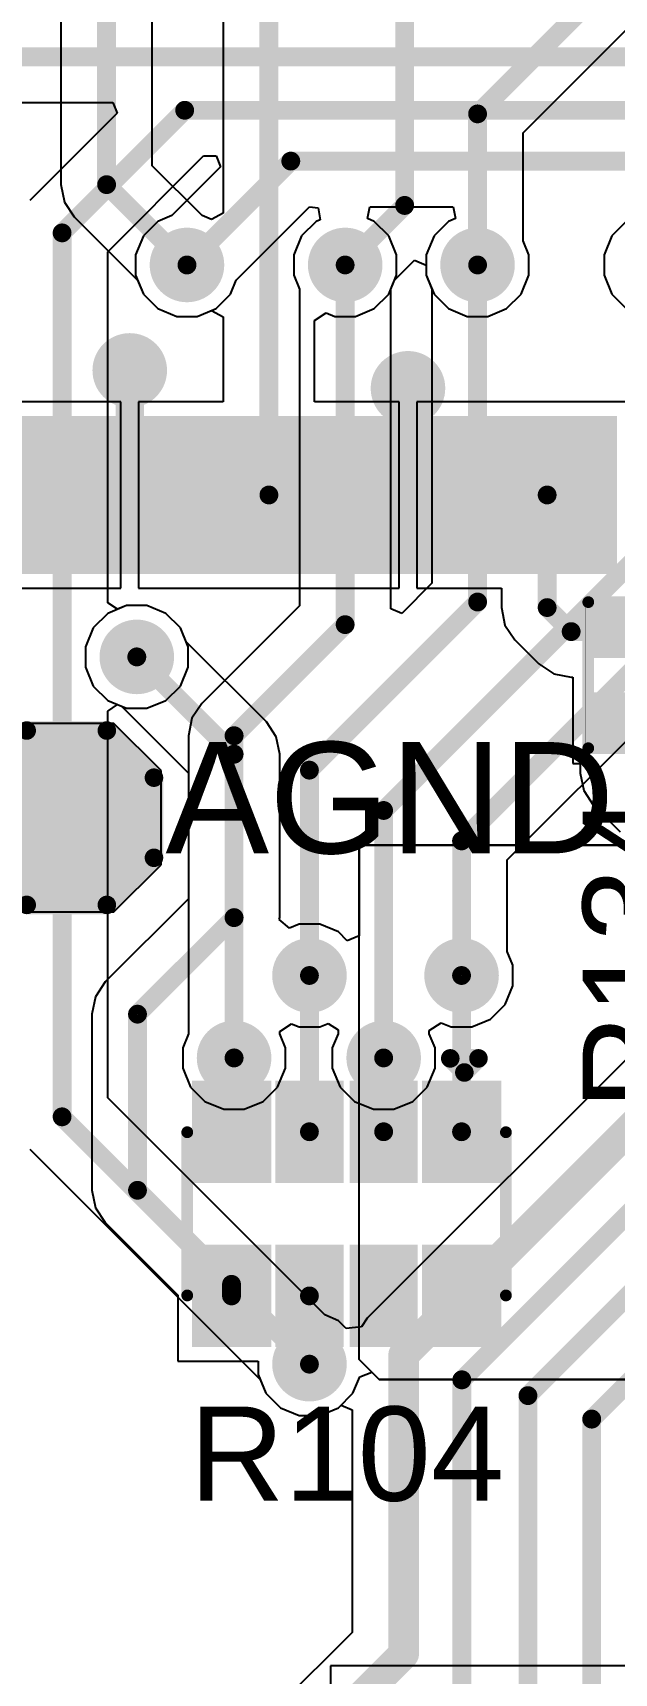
# Model space of a CAD drawing. Header units: millimetres. Extents: x 0 to 172, y 0 to 138.
# Drawn here: x 27.85 to 34.12, y 33.22 to 50.91 of the extents above; entities that cross this region are included whole.
import ezdxf

# ---------------------------------------------------------------- set-up
doc = ezdxf.new("R2010")
doc.units = ezdxf.units.MM
for name, color, linetype in [('BottomLayer', 5, 'Continuous'), ('BottomSolder', 6, 'Continuous'), ('TopLayer', 1, 'Continuous'), ('TopOverlay', 2, 'Continuous'), ('TopPaste', 8, 'Continuous'), ('TopSolder', 216, 'Continuous'), ('ViaHoleLayer', 16, 'Continuous')]:
    doc.layers.add(name, color=color, linetype=linetype)
doc.styles.add('Arial', font='', dxfattribs={"height": 0.2})
doc.styles.get('Arial').set_extended_font_data('Arial')

# ---------------------------------------------------------------- blocks, each defined once
blk = doc.blocks.new('MM70_314B1_2_R300_33')
at = {"layer": 'TopLayer'}
for points in [[(71.55, 4.85), (71.85, 4.85), (71.85, 3.35), (71.55, 3.35)], [(72.05, 4.85), (72.35, 4.85), (72.35, 3.35), (72.05, 3.35)], [(72.55, 4.85), (72.85, 4.85), (72.85, 3.35), (72.55, 3.35)], [(73.05, 4.85), (73.35, 4.85), (73.35, 3.35), (73.05, 3.35)], [(73.55, 4.85), (73.85, 4.85), (73.85, 3.35), (73.55, 3.35)], [(74.05, 4.85), (74.35, 4.85), (74.35, 3.35), (74.05, 3.35)], [(74.55, 4.85), (74.85, 4.85), (74.85, 3.35), (74.55, 3.35)], [(75.05, 4.85), (75.35, 4.85), (75.35, 3.35), (75.05, 3.35)], [(75.55, 4.85), (75.85, 4.85), (75.85, 3.35), (75.55, 3.35)], [(76.05, 4.85), (76.35, 4.85), (76.35, 3.35), (76.05, 3.35)], [(76.55, 4.85), (76.85, 4.85), (76.85, 3.35), (76.55, 3.35)], [(77.05, 4.85), (77.35, 4.85), (77.35, 3.35), (77.05, 3.35)], [(77.55, 4.85), (77.85, 4.85), (77.85, 3.35), (77.55, 3.35)]]:
    blk.add_hatch(color=1, dxfattribs=at).paths.add_polyline_path(points)
at = {"layer": 'TopPaste'}
for points in [[(71.55, 4.85), (71.85, 4.85), (71.85, 3.35), (71.55, 3.35)], [(72.05, 4.85), (72.35, 4.85), (72.35, 3.35), (72.05, 3.35)], [(72.55, 4.85), (72.85, 4.85), (72.85, 3.35), (72.55, 3.35)], [(73.05, 4.85), (73.35, 4.85), (73.35, 3.35), (73.05, 3.35)], [(73.55, 4.85), (73.85, 4.85), (73.85, 3.35), (73.55, 3.35)], [(74.05, 4.85), (74.35, 4.85), (74.35, 3.35), (74.05, 3.35)], [(74.55, 4.85), (74.85, 4.85), (74.85, 3.35), (74.55, 3.35)], [(75.05, 4.85), (75.35, 4.85), (75.35, 3.35), (75.05, 3.35)], [(75.55, 4.85), (75.85, 4.85), (75.85, 3.35), (75.55, 3.35)], [(76.05, 4.85), (76.35, 4.85), (76.35, 3.35), (76.05, 3.35)], [(76.55, 4.85), (76.85, 4.85), (76.85, 3.35), (76.55, 3.35)], [(77.05, 4.85), (77.35, 4.85), (77.35, 3.35), (77.05, 3.35)], [(77.55, 4.85), (77.85, 4.85), (77.85, 3.35), (77.55, 3.35)]]:
    blk.add_hatch(color=8, dxfattribs=at).paths.add_polyline_path(points)
at = {"layer": 'TopSolder'}
for points in [[(71.448, 4.952), (71.952, 4.952), (71.952, 3.248), (71.448, 3.248)], [(71.948, 4.952), (72.452, 4.952), (72.452, 3.248), (71.948, 3.248)], [(72.448, 4.952), (72.952, 4.952), (72.952, 3.248), (72.448, 3.248)], [(72.948, 4.952), (73.452, 4.952), (73.452, 3.248), (72.948, 3.248)], [(73.448, 4.952), (73.952, 4.952), (73.952, 3.248), (73.448, 3.248)], [(73.948, 4.952), (74.452, 4.952), (74.452, 3.248), (73.948, 3.248)], [(74.448, 4.952), (74.952, 4.952), (74.952, 3.248), (74.448, 3.248)], [(74.948, 4.952), (75.452, 4.952), (75.452, 3.248), (74.948, 3.248)], [(75.448, 4.952), (75.952, 4.952), (75.952, 3.248), (75.448, 3.248)], [(75.948, 4.952), (76.452, 4.952), (76.452, 3.248), (75.948, 3.248)], [(76.448, 4.952), (76.952, 4.952), (76.952, 3.248), (76.448, 3.248)], [(76.948, 4.952), (77.452, 4.952), (77.452, 3.248), (76.948, 3.248)], [(77.448, 4.952), (77.952, 4.952), (77.952, 3.248), (77.448, 3.248)]]:
    blk.add_hatch(color=216, dxfattribs=at).paths.add_polyline_path(points)
blk = doc.blocks.new('T__________53')
at = {"layer": 'TopLayer'}
blk.add_hatch(color=1, dxfattribs=at).paths.add_polyline_path([(0.381, 0.762), (-0.381, 0.762), (-0.762, 0.381), (-0.762, -0.381), (-0.381, -0.762), (0.381, -0.762), (0.762, -0.381), (0.762, 0.381)])
at = {"layer": 'TopPaste'}
blk.add_hatch(color=8, dxfattribs=at).paths.add_polyline_path([(0.381, 0.762), (-0.381, 0.762), (-0.762, 0.381), (-0.762, -0.381), (-0.381, -0.762), (0.381, -0.762), (0.762, -0.381), (0.762, 0.381)])
at = {"layer": 'TopSolder'}
blk.add_hatch(color=216, dxfattribs=at).paths.add_polyline_path([(0.432, 0.864), (-0.432, 0.864), (-0.864, 0.432), (-0.864, -0.432), (-0.432, -0.864), (0.432, -0.864), (0.864, -0.432), (0.864, 0.432)])
at = {"layer": 'TopOverlay', "const_width": 0.2}
for points in [[(-0.432, 0.94), (-0.94, 0.432)], [(-0.432, 0.94), (0.432, 0.94)], [(0.432, 0.94), (0.94, 0.432)], [(-0.94, 0.432), (-0.94, -0.432)], [(0.94, 0.432), (0.94, -0.432)], [(-0.94, -0.432), (-0.432, -0.94)], [(0.94, -0.432), (0.432, -0.94)], [(-0.432, -0.94), (0.432, -0.94)]]:
    blk.add_lwpolyline(points, dxfattribs=at)
at = {"layer": 'TopOverlay', "const_width": 0.1}
for points in [[(-0.482, 0.94, 1), (-0.382, 0.94, 1)], [(-0.482, 0.94, 1), (-0.382, 0.94, 1)], [(0.382, 0.94, 1), (0.482, 0.94, 1)], [(0.382, 0.94, 1), (0.482, 0.94, 1)], [(-0.99, 0.432, 1), (-0.89, 0.432, 1)], [(-0.99, 0.432, 1), (-0.89, 0.432, 1)], [(0.89, 0.432, 1), (0.99, 0.432, 1)], [(0.89, 0.432, 1), (0.99, 0.432, 1)], [(-0.99, -0.432, 1), (-0.89, -0.432, 1)], [(-0.99, -0.432, 1), (-0.89, -0.432, 1)], [(0.89, -0.432, 1), (0.99, -0.432, 1)], [(0.89, -0.432, 1), (0.99, -0.432, 1)], [(-0.482, -0.94, 1), (-0.382, -0.94, 1)], [(-0.482, -0.94, 1), (-0.382, -0.94, 1)], [(0.382, -0.94, 1), (0.482, -0.94, 1)], [(0.382, -0.94, 1), (0.482, -0.94, 1)]]:
    blk.add_lwpolyline(points, format="xyb", close=True, dxfattribs=at)
blk = doc.blocks.new('R___0402_99')
at = {"layer": 'TopLayer'}
for points in [[(-0.699, -0.318), (-0.699, 0.317), (-0.241, 0.317), (-0.241, -0.318)], [(0.241, -0.318), (0.241, 0.317), (0.699, 0.317), (0.699, -0.318)]]:
    blk.add_hatch(color=1, dxfattribs=at).paths.add_polyline_path(points)
at = {"layer": 'TopPaste'}
for points in [[(-0.699, -0.318), (-0.699, 0.317), (-0.241, 0.317), (-0.241, -0.318)], [(0.241, -0.318), (0.241, 0.317), (0.699, 0.317), (0.699, -0.318)]]:
    blk.add_hatch(color=8, dxfattribs=at).paths.add_polyline_path(points)
at = {"layer": 'TopSolder'}
for points in [[(-0.754, -0.373), (-0.754, 0.373), (-0.186, 0.373), (-0.186, -0.373)], [(0.186, -0.373), (0.186, 0.373), (0.754, 0.373), (0.754, -0.373)]]:
    blk.add_hatch(color=216, dxfattribs=at).paths.add_polyline_path(points)
at = {"layer": 'TopOverlay'}
for points, const_width in [([(-0.787, -0.406), (-0.787, 0.406)], 0.127), ([(0.787, 0.406), (-0.787, 0.406)], 0.127), ([(0.787, -0.406), (0.787, 0.406)], 0.127), ([(0.787, -0.406), (-0.787, -0.406)], 0.127), ([(0.813, -0.432), (-0.813, -0.432)], 0.00323)]:
    blk.add_lwpolyline(points, dxfattribs=dict(at, const_width=const_width))
for points, const_width in [([(-0.819, 0.406, 1), (-0.756, 0.406, 1)], 0.0635), ([(-0.819, 0.406, 1), (-0.756, 0.406, 1)], 0.0635), ([(0.756, 0.406, 1), (0.819, 0.406, 1)], 0.0635), ([(0.756, 0.406, 1), (0.819, 0.406, 1)], 0.0635), ([(-0.819, -0.406, 1), (-0.756, -0.406, 1)], 0.0635), ([(-0.819, -0.406, 1), (-0.756, -0.406, 1)], 0.0635), ([(0.756, -0.406, 1), (0.819, -0.406, 1)], 0.0635), ([(0.756, -0.406, 1), (0.819, -0.406, 1)], 0.0635), ([(-0.814, -0.432, 1), (-0.812, -0.432, 1)], 0.00161), ([(0.812, -0.432, 1), (0.814, -0.432, 1)], 0.00161)]:
    blk.add_lwpolyline(points, format="xyb", close=True, dxfattribs=dict(at, const_width=const_width))
blk = doc.blocks.new('YC164_JR_0722RL_125')
at = {"layer": 'TopLayer'}
for points in [[(-0.45, 0.325), (0.45, 0.325), (0.45, -0.325), (-0.45, -0.325)], [(2.22, -0.325), (1.32, -0.325), (1.32, 0.325), (2.22, 0.325)], [(-0.45, -0.575), (0.45, -0.575), (0.45, -1.105), (-0.45, -1.105)], [(2.22, -1.105), (1.32, -1.105), (1.32, -0.575), (2.22, -0.575)], [(-0.45, -1.375), (0.45, -1.375), (0.45, -1.905), (-0.45, -1.905)], [(2.22, -1.905), (1.32, -1.905), (1.32, -1.375), (2.22, -1.375)], [(-0.45, -2.155), (0.45, -2.155), (0.45, -2.805), (-0.45, -2.805)], [(2.22, -2.805), (1.32, -2.805), (1.32, -2.155), (2.22, -2.155)]]:
    blk.add_hatch(color=1, dxfattribs=at).paths.add_polyline_path(points)
at = {"layer": 'TopPaste'}
for points in [[(-0.45, 0.325), (0.45, 0.325), (0.45, -0.325), (-0.45, -0.325)], [(2.22, -0.325), (1.32, -0.325), (1.32, 0.325), (2.22, 0.325)], [(-0.45, -0.575), (0.45, -0.575), (0.45, -1.105), (-0.45, -1.105)], [(2.22, -1.105), (1.32, -1.105), (1.32, -0.575), (2.22, -0.575)], [(-0.45, -1.375), (0.45, -1.375), (0.45, -1.905), (-0.45, -1.905)], [(2.22, -1.905), (1.32, -1.905), (1.32, -1.375), (2.22, -1.375)], [(-0.45, -2.155), (0.45, -2.155), (0.45, -2.805), (-0.45, -2.805)], [(2.22, -2.805), (1.32, -2.805), (1.32, -2.155), (2.22, -2.155)]]:
    blk.add_hatch(color=8, dxfattribs=at).paths.add_polyline_path(points)
at = {"layer": 'TopSolder'}
for points in [[(-0.552, 0.427), (0.552, 0.427), (0.552, -0.427), (-0.552, -0.427)], [(2.322, -0.427), (1.218, -0.427), (1.218, 0.427), (2.322, 0.427)], [(-0.552, -0.473), (0.552, -0.473), (0.552, -1.207), (-0.552, -1.207)], [(2.322, -1.207), (1.218, -1.207), (1.218, -0.473), (2.322, -0.473)], [(-0.552, -1.273), (0.552, -1.273), (0.552, -2.007), (-0.552, -2.007)], [(2.322, -2.007), (1.218, -2.007), (1.218, -1.273), (2.322, -1.273)], [(-0.552, -2.053), (0.552, -2.053), (0.552, -2.907), (-0.552, -2.907)], [(2.322, -2.907), (1.218, -2.907), (1.218, -2.053), (2.322, -2.053)]]:
    blk.add_hatch(color=216, dxfattribs=at).paths.add_polyline_path(points)
at = {"layer": 'TopOverlay'}
for points, const_width in [([(1.765, 0.478), (0.005, 0.478)], 0.127), ([(-0.639, 0.03), (-0.791, 0.182)], 0.2), ([(-0.791, -0.122), (-0.791, 0.182)], 0.2), ([(-0.791, -0.122), (-0.639, 0.03)], 0.2), ([(1.765, -2.958), (0.005, -2.958)], 0.127)]:
    blk.add_lwpolyline(points, dxfattribs=dict(at, const_width=const_width))
for points, const_width in [([(-0.027, 0.478, 1), (0.037, 0.478, 1)], 0.0635), ([(1.733, 0.478, 1), (1.797, 0.478, 1)], 0.0635), ([(-0.841, 0.182, 1), (-0.741, 0.182, 1)], 0.1), ([(-0.841, 0.182, 1), (-0.741, 0.182, 1)], 0.1), ([(-0.689, 0.03, 1), (-0.589, 0.03, 1)], 0.1), ([(-0.689, 0.03, 1), (-0.589, 0.03, 1)], 0.1), ([(-0.841, -0.122, 1), (-0.741, -0.122, 1)], 0.1), ([(-0.841, -0.122, 1), (-0.741, -0.122, 1)], 0.1), ([(-0.027, -2.958, 1), (0.037, -2.958, 1)], 0.0635), ([(1.733, -2.958, 1), (1.797, -2.958, 1)], 0.0635)]:
    blk.add_lwpolyline(points, format="xyb", close=True, dxfattribs=dict(at, const_width=const_width))

msp = doc.modelspace()

# ---------------------------------------------------------------- hatches: boundary and pattern name
at = {"layer": 'BottomLayer'}
h = msp.add_hatch(color=5, dxfattribs=at)
edge = h.paths.add_edge_path()
edge.add_arc((29.515, 48.403), 0.3, 0, 360)
h = msp.add_hatch(color=5, dxfattribs=at)
edge = h.paths.add_edge_path()
edge.add_arc((31.221, 48.403), 0.3, 0, 360)
h = msp.add_hatch(color=5, dxfattribs=at)
edge = h.paths.add_edge_path()
edge.add_arc((32.648, 48.403), 0.3, 0, 360)
h = msp.add_hatch(color=5, dxfattribs=at)
edge = h.paths.add_edge_path()
edge.add_arc((28.898, 47.266), 0.3, 0, 360)
h = msp.add_hatch(color=5, dxfattribs=at)
edge = h.paths.add_edge_path()
edge.add_arc((31.898, 47.073), 0.3, 0, 360)
h = msp.add_hatch(color=5, dxfattribs=at)
edge = h.paths.add_edge_path()
edge.add_arc((28.974, 44.177), 0.3, 0, 360)
h = msp.add_hatch(color=5, dxfattribs=at)
edge = h.paths.add_edge_path()
edge.add_arc((30.836, 40.742), 0.3, 0, 360)
h = msp.add_hatch(color=5, dxfattribs=at)
edge = h.paths.add_edge_path()
edge.add_arc((32.476, 40.742), 0.3, 0, 360)
h = msp.add_hatch(color=5, dxfattribs=at)
edge = h.paths.add_edge_path()
edge.add_arc((30.023, 39.853), 0.3, 0, 360)
h = msp.add_hatch(color=5, dxfattribs=at)
edge = h.paths.add_edge_path()
edge.add_arc((31.636, 39.853), 0.3, 0, 360)
h = msp.add_hatch(color=5, dxfattribs=at)
edge = h.paths.add_edge_path()
edge.add_arc((30.836, 36.551), 0.3, 0, 360)
at = {"layer": 'BottomSolder'}
h = msp.add_hatch(color=6, dxfattribs=at)
edge = h.paths.add_edge_path()
edge.add_arc((29.515, 48.403), 0.402, 0, 360)
h = msp.add_hatch(color=6, dxfattribs=at)
edge = h.paths.add_edge_path()
edge.add_arc((31.221, 48.403), 0.402, 0, 360)
h = msp.add_hatch(color=6, dxfattribs=at)
edge = h.paths.add_edge_path()
edge.add_arc((32.648, 48.403), 0.402, 0, 360)
h = msp.add_hatch(color=6, dxfattribs=at)
edge = h.paths.add_edge_path()
edge.add_arc((28.898, 47.266), 0.402, 0, 360)
h = msp.add_hatch(color=6, dxfattribs=at)
edge = h.paths.add_edge_path()
edge.add_arc((31.898, 47.073), 0.402, 0, 360)
h = msp.add_hatch(color=6, dxfattribs=at)
edge = h.paths.add_edge_path()
edge.add_arc((28.974, 44.177), 0.402, 0, 360)
h = msp.add_hatch(color=6, dxfattribs=at)
edge = h.paths.add_edge_path()
edge.add_arc((30.836, 40.742), 0.402, 0, 360)
h = msp.add_hatch(color=6, dxfattribs=at)
edge = h.paths.add_edge_path()
edge.add_arc((32.476, 40.742), 0.402, 0, 360)
h = msp.add_hatch(color=6, dxfattribs=at)
edge = h.paths.add_edge_path()
edge.add_arc((30.023, 39.853), 0.402, 0, 360)
h = msp.add_hatch(color=6, dxfattribs=at)
edge = h.paths.add_edge_path()
edge.add_arc((31.636, 39.853), 0.402, 0, 360)
h = msp.add_hatch(color=6, dxfattribs=at)
edge = h.paths.add_edge_path()
edge.add_arc((30.836, 36.551), 0.402, 0, 360)
at = {"layer": 'TopLayer'}
h = msp.add_hatch(color=1, dxfattribs=at)
edge = h.paths.add_edge_path()
edge.add_arc((29.515, 48.403), 0.3, 0, 360)
h = msp.add_hatch(color=1, dxfattribs=at)
edge = h.paths.add_edge_path()
edge.add_arc((31.221, 48.403), 0.3, 0, 360)
h = msp.add_hatch(color=1, dxfattribs=at)
edge = h.paths.add_edge_path()
edge.add_arc((32.648, 48.403), 0.3, 0, 360)
h = msp.add_hatch(color=1, dxfattribs=at)
edge = h.paths.add_edge_path()
edge.add_arc((28.898, 47.266), 0.3, 0, 360)
h = msp.add_hatch(color=1, dxfattribs=at)
edge = h.paths.add_edge_path()
edge.add_arc((31.898, 47.073), 0.3, 0, 360)
h = msp.add_hatch(color=1, dxfattribs=at)
edge = h.paths.add_edge_path()
edge.add_arc((28.974, 44.177), 0.3, 0, 360)
h = msp.add_hatch(color=1, dxfattribs=at)
edge = h.paths.add_edge_path()
edge.add_arc((30.836, 40.742), 0.3, 0, 360)
h = msp.add_hatch(color=1, dxfattribs=at)
edge = h.paths.add_edge_path()
edge.add_arc((32.476, 40.742), 0.3, 0, 360)
h = msp.add_hatch(color=1, dxfattribs=at)
edge = h.paths.add_edge_path()
edge.add_arc((30.023, 39.853), 0.3, 0, 360)
h = msp.add_hatch(color=1, dxfattribs=at)
edge = h.paths.add_edge_path()
edge.add_arc((31.636, 39.853), 0.3, 0, 360)
h = msp.add_hatch(color=1, dxfattribs=at)
edge = h.paths.add_edge_path()
edge.add_arc((30.836, 36.551), 0.3, 0, 360)
at = {"layer": 'TopSolder'}
h = msp.add_hatch(color=216, dxfattribs=at)
edge = h.paths.add_edge_path()
edge.add_arc((29.515, 48.403), 0.402, 0, 360)
h = msp.add_hatch(color=216, dxfattribs=at)
edge = h.paths.add_edge_path()
edge.add_arc((31.221, 48.403), 0.402, 0, 360)
h = msp.add_hatch(color=216, dxfattribs=at)
edge = h.paths.add_edge_path()
edge.add_arc((32.648, 48.403), 0.402, 0, 360)
h = msp.add_hatch(color=216, dxfattribs=at)
edge = h.paths.add_edge_path()
edge.add_arc((28.898, 47.266), 0.402, 0, 360)
h = msp.add_hatch(color=216, dxfattribs=at)
edge = h.paths.add_edge_path()
edge.add_arc((31.898, 47.073), 0.402, 0, 360)
h = msp.add_hatch(color=216, dxfattribs=at)
edge = h.paths.add_edge_path()
edge.add_arc((28.974, 44.177), 0.402, 0, 360)
h = msp.add_hatch(color=216, dxfattribs=at)
edge = h.paths.add_edge_path()
edge.add_arc((30.836, 40.742), 0.402, 0, 360)
h = msp.add_hatch(color=216, dxfattribs=at)
edge = h.paths.add_edge_path()
edge.add_arc((32.476, 40.742), 0.402, 0, 360)
h = msp.add_hatch(color=216, dxfattribs=at)
edge = h.paths.add_edge_path()
edge.add_arc((30.023, 39.853), 0.402, 0, 360)
h = msp.add_hatch(color=216, dxfattribs=at)
edge = h.paths.add_edge_path()
edge.add_arc((31.636, 39.853), 0.402, 0, 360)
h = msp.add_hatch(color=216, dxfattribs=at)
edge = h.paths.add_edge_path()
edge.add_arc((30.836, 36.551), 0.402, 0, 360)
at = {"layer": 'ViaHoleLayer'}
h = msp.add_hatch(color=16, dxfattribs=at)
edge = h.paths.add_edge_path()
edge.add_arc((29.515, 48.403), 0.15, 0, 360)
h = msp.add_hatch(color=16, dxfattribs=at)
edge = h.paths.add_edge_path()
edge.add_arc((31.221, 48.403), 0.15, 0, 360)
h = msp.add_hatch(color=16, dxfattribs=at)
edge = h.paths.add_edge_path()
edge.add_arc((32.648, 48.403), 0.15, 0, 360)
h = msp.add_hatch(color=16, dxfattribs=at)
edge = h.paths.add_edge_path()
edge.add_arc((28.898, 47.266), 0.15, 0, 360)
h = msp.add_hatch(color=16, dxfattribs=at)
edge = h.paths.add_edge_path()
edge.add_arc((31.898, 47.073), 0.15, 0, 360)
h = msp.add_hatch(color=16, dxfattribs=at)
edge = h.paths.add_edge_path()
edge.add_arc((28.974, 44.177), 0.15, 0, 360)
h = msp.add_hatch(color=16, dxfattribs=at)
edge = h.paths.add_edge_path()
edge.add_arc((30.836, 40.742), 0.15, 0, 360)
h = msp.add_hatch(color=16, dxfattribs=at)
edge = h.paths.add_edge_path()
edge.add_arc((32.476, 40.742), 0.15, 0, 360)
h = msp.add_hatch(color=16, dxfattribs=at)
edge = h.paths.add_edge_path()
edge.add_arc((30.023, 39.853), 0.15, 0, 360)
h = msp.add_hatch(color=16, dxfattribs=at)
edge = h.paths.add_edge_path()
edge.add_arc((31.636, 39.853), 0.15, 0, 360)
h = msp.add_hatch(color=16, dxfattribs=at)
edge = h.paths.add_edge_path()
edge.add_arc((30.836, 36.551), 0.15, 0, 360)

# ---------------------------------------------------------------- linework, layer by layer
at = {"layer": 'BottomLayer'}
for p, q in [((21.103, 50.155), (28.714, 50.155)), ((28.714, 50.155), (28.762, 50.038)), ((28.762, 50.038), (27.821, 49.097)), ((28.661, 48.545), (29.695, 49.579)), ((29.695, 49.579), (29.829, 49.579)), ((29.829, 49.579), (29.877, 49.461)), ((29.877, 49.461), (29.351, 48.935)), ((30.046, 48.239), (30.836, 49.029)), ((30.836, 49.029), (30.928, 49.019)), ((30.928, 49.019), (30.95, 48.891)), ((31.46, 48.904), (31.485, 49.031)), ((31.485, 49.031), (32.384, 49.031)), ((32.384, 49.031), (32.409, 48.904)), ((29.201, 48.873), (29.045, 48.717)), ((29.351, 48.935), (29.201, 48.873)), ((30.907, 48.873), (30.751, 48.717)), ((30.95, 48.891), (30.907, 48.873)), ((31.534, 48.873), (31.46, 48.904)), ((31.69, 48.717), (31.534, 48.873)), ((32.335, 48.873), (32.179, 48.717)), ((32.409, 48.904), (32.335, 48.873)), ((29.045, 48.717), (28.961, 48.513)), ((30.751, 48.717), (30.667, 48.513)), ((31.775, 48.513), (31.69, 48.717)), ((32.179, 48.717), (32.094, 48.513)), ((28.661, 44.761), (28.661, 48.545)), ((28.961, 48.513), (28.961, 48.293)), ((30.667, 48.513), (30.667, 48.293)), ((31.775, 48.293), (31.775, 48.513)), ((32.094, 48.513), (32.094, 48.293)), ((28.961, 48.293), (29.045, 48.089)), ((30.667, 48.293), (30.728, 48.143)), ((31.713, 48.143), (31.775, 48.293)), ((32.094, 48.293), (32.156, 48.143)), ((29.984, 48.089), (30.046, 48.239)), ((30.728, 48.143), (30.728, 44.728)), ((31.713, 44.695), (31.713, 48.143)), ((32.156, 48.143), (32.156, 44.973)), ((29.045, 48.089), (29.201, 47.933)), ((29.201, 47.933), (29.405, 47.849)), ((29.625, 47.849), (29.829, 47.933)), ((29.829, 47.933), (29.984, 48.089)), ((29.405, 47.849), (29.625, 47.849)), ((32.156, 44.973), (31.83, 44.646)), ((32.968, 41.989), (36.064, 45.085)), ((28.766, 44.69), (28.661, 44.761)), ((28.864, 44.731), (28.766, 44.69)), ((29.084, 44.731), (28.864, 44.731)), ((29.288, 44.646), (29.084, 44.731)), ((29.444, 44.49), (29.288, 44.646)), ((30.728, 44.728), (29.675, 43.675)), ((31.83, 44.646), (31.713, 44.695)), ((29.528, 44.287), (29.444, 44.49)), ((29.528, 44.066), (29.528, 44.287)), ((29.444, 43.863), (29.528, 44.066)), ((29.084, 43.623), (29.288, 43.707)), ((29.288, 43.707), (29.444, 43.863)), ((28.661, 43.593), (28.766, 43.663)), ((28.661, 39.421), (28.661, 43.593)), ((28.766, 43.663), (28.864, 43.623)), ((28.864, 43.623), (29.084, 43.623)), ((29.568, 43.515), (29.531, 43.327)), ((29.675, 43.675), (29.568, 43.515)), ((29.531, 43.327), (29.531, 40.112)), ((36.487, 42.075), (31.458, 37.046)), ((32.968, 41.001), (32.968, 41.989)), ((33.03, 40.852), (32.968, 41.001)), ((33.03, 40.631), (33.03, 40.852)), ((32.945, 40.428), (33.03, 40.631)), ((32.789, 40.272), (32.945, 40.428)), ((30.515, 40.137), (30.642, 40.222)), ((30.642, 40.222), (30.725, 40.188)), ((30.725, 40.188), (30.946, 40.188)), ((30.946, 40.188), (31.038, 40.226)), ((31.038, 40.226), (31.144, 40.155)), ((31.144, 40.155), (31.144, 40.112)), ((32.128, 40.149), (32.255, 40.233)), ((32.255, 40.233), (32.365, 40.188)), ((32.365, 40.188), (32.586, 40.188)), ((32.586, 40.188), (32.789, 40.272)), ((29.531, 40.112), (29.469, 39.963)), ((30.515, 40.112), (30.515, 40.137)), ((30.577, 39.963), (30.515, 40.112)), ((31.144, 40.112), (31.082, 39.963)), ((32.128, 40.112), (32.128, 40.149)), ((32.19, 39.963), (32.128, 40.112)), ((29.469, 39.963), (29.469, 39.742)), ((30.577, 39.742), (30.577, 39.963)), ((31.082, 39.963), (31.082, 39.742)), ((32.19, 39.742), (32.19, 39.963)), ((29.469, 39.742), (29.553, 39.539)), ((30.492, 39.539), (30.577, 39.742)), ((31.082, 39.742), (31.166, 39.539)), ((32.105, 39.539), (32.19, 39.742)), ((29.553, 39.539), (29.709, 39.383)), ((30.337, 39.383), (30.492, 39.539)), ((31.166, 39.539), (31.322, 39.383)), ((31.949, 39.383), (32.105, 39.539)), ((31, 37.082), (28.661, 39.421)), ((29.709, 39.383), (29.913, 39.299)), ((29.913, 39.299), (30.133, 39.299)), ((30.133, 39.299), (30.337, 39.383)), ((31.322, 39.383), (31.525, 39.299)), ((31.525, 39.299), (31.746, 39.299)), ((31.746, 39.299), (31.949, 39.383)), ((27.821, 38.87), (30.304, 36.386)), ((31.149, 37.02), (31, 37.082)), ((31.232, 36.937), (31.149, 37.02)), ((31.458, 37.046), (31.396, 36.953)), ((31.396, 36.953), (31.232, 36.937)), ((30.304, 36.386), (30.366, 36.237)), ((30.366, 36.237), (30.522, 36.081)), ((31.149, 36.081), (31.177, 36.109)), ((31.177, 36.109), (31.295, 36.06)), ((30.522, 36.081), (30.725, 35.997)), ((30.725, 35.997), (30.946, 35.997)), ((30.946, 35.997), (31.149, 36.081)), ((31.295, 36.06), (31.295, 33.657)), ((31.295, 33.657), (30.503, 32.866)), ((103.734, 33.299), (31.064, 33.299)), ((31.064, 33.299), (31.064, 0.432))]:
    msp.add_line(p, q, dxfattribs=at)
for points, const_width in [([(12.865, 50.647), (51.256, 50.647)], 0.203), ([(28.169, 48.749), (29.491, 50.071)], 0.203), ([(29.491, 50.071), (52.164, 50.071)], 0.203), ([(29.515, 48.403), (30.634, 49.523)], 0.203), ([(30.634, 49.523), (52.749, 49.523)], 0.203), ([(28.169, 39.218), (28.169, 48.749)], 0.203), ([(31.221, 44.525), (31.221, 48.403)], 0.203), ([(32.648, 44.769), (32.648, 48.403)], 0.203), ([(31.636, 42.521), (34.566, 45.451)], 0.203), ([(32.476, 42.193), (35.716, 45.433)], 0.203), ([(30.836, 42.956), (32.648, 44.769)], 0.203), ([(30.023, 43.327), (31.221, 44.525)], 0.203), ([(30.023, 39.853), (30.023, 43.327)], 0.203), ([(30.836, 40.742), (30.836, 42.956)], 0.203), ([(31.636, 39.853), (31.636, 42.521)], 0.203), ([(32.476, 40.742), (32.476, 42.193)], 0.203), ([(31.852, 36.652), (36.881, 41.681)], 0.33), ([(32.479, 36.382), (37.067, 40.97)], 0.203), ([(33.192, 36.212), (36.452, 39.472)], 0.203), ([(28.169, 39.218), (30.836, 36.551)], 0.203), ([(33.879, 35.959), (36.707, 38.787)], 0.203), ([(31.852, 33.426), (31.852, 36.652)], 0.33), ([(32.479, 29.557), (32.479, 36.382)], 0.203), ([(33.192, 29.264), (33.192, 36.212)], 0.203), ([(33.879, 28.941), (33.879, 35.959)], 0.203), ([(30.734, 32.309), (31.852, 33.426)], 0.33)]:
    msp.add_lwpolyline(points, dxfattribs=dict(at, const_width=const_width))
for points, const_width in [([(29.44, 50.071, 1), (29.541, 50.071, 1)], 0.102), ([(29.44, 50.071, 1), (29.541, 50.071, 1)], 0.102), ([(30.584, 49.523, 1), (30.685, 49.523, 1)], 0.102), ([(30.584, 49.523, 1), (30.685, 49.523, 1)], 0.102), ([(28.118, 48.749, 1), (28.219, 48.749, 1)], 0.102), ([(28.118, 48.749, 1), (28.219, 48.749, 1)], 0.102), ([(29.464, 48.403, 1), (29.566, 48.403, 1)], 0.102), ([(31.17, 48.403, 1), (31.271, 48.403, 1)], 0.102), ([(32.598, 48.403, 1), (32.699, 48.403, 1)], 0.102), ([(32.598, 44.769, 1), (32.699, 44.769, 1)], 0.102), ([(32.598, 44.769, 1), (32.699, 44.769, 1)], 0.102), ([(31.17, 44.525, 1), (31.271, 44.525, 1)], 0.102), ([(31.17, 44.525, 1), (31.271, 44.525, 1)], 0.102), ([(29.972, 43.327, 1), (30.074, 43.327, 1)], 0.102), ([(29.972, 43.327, 1), (30.074, 43.327, 1)], 0.102), ([(30.785, 42.956, 1), (30.886, 42.956, 1)], 0.102), ([(30.785, 42.956, 1), (30.886, 42.956, 1)], 0.102), ([(31.585, 42.521, 1), (31.686, 42.521, 1)], 0.102), ([(31.585, 42.521, 1), (31.686, 42.521, 1)], 0.102), ([(32.425, 42.193, 1), (32.526, 42.193, 1)], 0.102), ([(32.425, 42.193, 1), (32.526, 42.193, 1)], 0.102), ([(30.785, 40.742, 1), (30.886, 40.742, 1)], 0.102), ([(32.425, 40.742, 1), (32.526, 40.742, 1)], 0.102), ([(29.972, 39.853, 1), (30.074, 39.853, 1)], 0.102), ([(31.585, 39.853, 1), (31.686, 39.853, 1)], 0.102), ([(28.118, 39.218, 1), (28.219, 39.218, 1)], 0.102), ([(28.118, 39.218, 1), (28.219, 39.218, 1)], 0.102), ([(31.769, 36.652, 1), (31.934, 36.652, 1)], 0.165), ([(31.769, 36.652, 1), (31.934, 36.652, 1)], 0.165), ([(30.785, 36.551, 1), (30.886, 36.551, 1)], 0.102), ([(32.428, 36.382, 1), (32.53, 36.382, 1)], 0.102), ([(32.428, 36.382, 1), (32.53, 36.382, 1)], 0.102), ([(33.141, 36.212, 1), (33.242, 36.212, 1)], 0.102), ([(33.141, 36.212, 1), (33.242, 36.212, 1)], 0.102), ([(33.828, 35.959, 1), (33.93, 35.959, 1)], 0.102), ([(33.828, 35.959, 1), (33.93, 35.959, 1)], 0.102), ([(31.769, 33.426, 1), (31.934, 33.426, 1)], 0.165), ([(31.769, 33.426, 1), (31.934, 33.426, 1)], 0.165)]:
    msp.add_lwpolyline(points, format="xyb", close=True, dxfattribs=dict(at, const_width=const_width))
at = {"layer": 'TopLayer'}
for p, q in [((29.14, 49.473), (29.14, 52.453)), ((33.14, 49.828), (34.996, 51.684)), ((28.156, 51.628), (28.156, 49.269)), ((29.906, 51.328), (29.906, 48.961)), ((33.14, 48.663), (33.14, 49.828)), ((29.679, 48.935), (29.14, 49.473)), ((28.156, 49.269), (28.194, 49.081)), ((28.194, 49.081), (28.3, 48.922)), ((28.3, 48.922), (28.983, 48.239)), ((29.779, 48.893), (29.679, 48.935)), ((29.906, 48.961), (29.779, 48.893)), ((34.252, 48.873), (34.096, 48.717)), ((33.202, 48.513), (33.14, 48.663)), ((34.096, 48.717), (34.012, 48.513)), ((33.202, 48.293), (33.202, 48.513)), ((34.012, 48.513), (34.012, 48.293)), ((31.752, 48.239), (31.967, 48.454)), ((31.967, 48.454), (32.094, 48.402)), ((32.094, 48.402), (32.094, 48.293)), ((32.094, 48.293), (32.179, 48.089)), ((33.118, 48.089), (33.202, 48.293)), ((34.012, 48.293), (34.096, 48.089)), ((28.983, 48.239), (29.045, 48.089)), ((31.69, 48.089), (31.752, 48.239)), ((29.045, 48.089), (29.201, 47.933)), ((29.201, 47.933), (29.405, 47.849)), ((31.331, 47.849), (31.534, 47.933)), ((31.534, 47.933), (31.69, 48.089)), ((32.179, 48.089), (32.335, 47.933)), ((32.335, 47.933), (32.538, 47.849)), ((32.759, 47.849), (32.962, 47.933)), ((32.962, 47.933), (33.118, 48.089)), ((34.096, 48.089), (34.252, 47.933)), ((29.405, 47.849), (29.625, 47.849)), ((29.625, 47.849), (29.779, 47.913)), ((29.779, 47.913), (29.906, 47.845)), ((29.906, 47.845), (29.906, 46.927)), ((30.89, 47.803), (31.017, 47.888)), ((30.89, 46.927), (30.89, 47.803)), ((31.017, 47.888), (31.11, 47.849)), ((31.11, 47.849), (31.331, 47.849)), ((32.538, 47.849), (32.759, 47.849)), ((28.802, 46.927), (27.494, 46.927)), ((28.802, 44.919), (28.802, 46.927)), ((29.906, 46.927), (28.994, 46.927)), ((28.994, 46.927), (28.994, 44.919)), ((31.802, 46.927), (30.89, 46.927)), ((31.802, 44.919), (31.802, 46.927)), ((34.802, 46.927), (31.994, 46.927)), ((31.994, 46.927), (31.994, 44.919)), ((27.494, 44.919), (28.802, 44.919)), ((28.994, 44.919), (31.802, 44.919)), ((31.994, 44.919), (32.906, 44.919)), ((32.906, 44.919), (32.906, 44.709)), ((28.66, 44.646), (28.505, 44.49)), ((28.864, 44.731), (28.66, 44.646)), ((29.084, 44.731), (28.864, 44.731)), ((29.288, 44.646), (29.084, 44.731)), ((29.444, 44.49), (29.288, 44.646)), ((32.906, 44.709), (32.944, 44.521)), ((28.505, 44.49), (28.42, 44.287)), ((29.506, 44.341), (29.444, 44.49)), ((32.944, 44.521), (33.05, 44.361)), ((28.42, 44.287), (28.42, 44.066)), ((30.371, 43.476), (29.506, 44.341)), ((33.05, 44.361), (33.31, 44.102)), ((28.42, 44.066), (28.505, 43.863)), ((33.31, 44.102), (33.469, 43.995)), ((33.469, 43.995), (33.658, 43.958)), ((33.658, 43.958), (33.677, 43.958)), ((33.677, 43.958), (33.677, 43.028)), ((28.505, 43.863), (28.66, 43.707)), ((28.66, 43.707), (28.81, 43.645)), ((28.81, 43.645), (29.531, 42.924)), ((28.727, 43.459), (27.711, 43.459)), ((29.235, 42.951), (28.727, 43.459)), ((30.477, 43.316), (30.371, 43.476)), ((30.515, 43.128), (30.477, 43.316)), ((30.515, 41.366), (30.515, 43.128)), ((33.677, 43.028), (33.756, 43.028)), ((33.756, 43.028), (33.756, 42.924)), ((29.235, 41.935), (29.235, 42.951)), ((29.531, 42.924), (29.531, 41.57)), ((33.756, 42.924), (33.794, 42.735)), ((33.794, 42.735), (33.9, 42.576)), ((33.9, 42.576), (34.186, 42.29)), ((31.371, 42.146), (34.534, 42.146)), ((31.371, 36.602), (31.371, 42.146)), ((34.174, 42.146), (31.371, 42.146)), ((31.371, 42.146), (31.371, 41.17)), ((28.727, 41.427), (29.235, 41.935)), ((29.531, 41.57), (28.633, 40.673)), ((27.711, 41.427), (28.727, 41.427)), ((30.51, 41.344), (30.515, 41.366)), ((30.622, 41.253), (30.51, 41.344)), ((30.725, 41.296), (30.622, 41.253)), ((30.946, 41.296), (30.725, 41.296)), ((31.149, 41.211), (30.946, 41.296)), ((31.244, 41.117), (31.149, 41.211)), ((31.371, 41.17), (31.244, 41.117)), ((28.527, 40.513), (28.489, 40.325)), ((28.633, 40.673), (28.527, 40.513)), ((28.489, 40.325), (28.489, 38.426)), ((28.489, 38.426), (28.527, 38.238)), ((28.527, 38.238), (28.633, 38.078)), ((28.633, 38.078), (29.417, 37.295)), ((29.417, 37.295), (29.417, 36.583)), ((29.417, 36.583), (30.282, 36.583)), ((30.282, 36.583), (30.282, 36.44)), ((30.282, 36.44), (30.366, 36.237)), ((31.587, 36.386), (31.371, 36.602)), ((31.379, 36.414), (31.507, 36.466)), ((31.507, 36.466), (31.587, 36.386)), ((31.305, 36.237), (31.379, 36.414)), ((34.491, 36.386), (31.587, 36.386)), ((31.587, 36.386), (34.491, 36.386)), ((30.366, 36.237), (30.522, 36.081)), ((31.149, 36.081), (31.305, 36.237)), ((30.522, 36.081), (30.725, 35.997)), ((30.725, 35.997), (30.946, 35.997)), ((30.946, 35.997), (31.149, 36.081))]:
    msp.add_line(p, q, dxfattribs=at)
for points, const_width in [([(28.648, 49.269), (28.648, 54.123)], 0.203), ([(31.862, 49.045), (31.862, 52.742)], 0.203), ([(32.648, 50.032), (34.648, 52.032)], 0.203), ([(30.398, 45.923), (30.398, 51.328)], 0.203), ([(32.648, 48.403), (32.648, 50.032)], 0.203), ([(28.648, 49.269), (29.515, 48.403)], 0.203), ([(31.221, 48.403), (31.862, 49.045)], 0.203), ([(28.898, 45.923), (28.898, 47.266)], 0.305), ([(31.898, 45.923), (31.898, 47.073)], 0.305), ([(33.398, 44.709), (33.398, 45.923)], 0.203), ([(33.398, 44.709), (33.658, 44.45)], 0.203), ([(33.658, 44.45), (34.248, 44.45)], 0.203), ([(28.974, 44.177), (30.023, 43.128)], 0.203), ([(30.023, 41.366), (30.023, 43.128)], 0.203), ([(26.748, 42.443), (28.219, 42.443)], 0.381), ([(28.981, 40.325), (30.023, 41.366)], 0.203), ([(30.836, 39.057), (30.836, 40.742)], 0.203), ([(32.476, 39.057), (32.476, 40.742)], 0.203), ([(28.981, 38.426), (28.981, 40.325)], 0.203), ([(30.009, 39.839), (30.023, 39.853)], 0.305), ([(30.009, 39.071), (30.009, 39.839)], 0.305), ([(31.636, 39.057), (31.636, 39.853)], 0.203), ([(29.996, 39.057), (30.009, 39.071)], 0.305), ([(28.981, 38.426), (29.996, 37.412)], 0.203), ([(29.996, 37.287), (29.996, 37.412)], 0.203), ([(30.836, 36.551), (30.836, 37.287)], 0.203)]:
    msp.add_lwpolyline(points, dxfattribs=dict(at, const_width=const_width))
for points, const_width in [([(32.598, 50.032, 1), (32.699, 50.032, 1)], 0.102), ([(32.598, 50.032, 1), (32.699, 50.032, 1)], 0.102), ([(28.598, 49.269, 1), (28.699, 49.269, 1)], 0.102), ([(28.598, 49.269, 1), (28.699, 49.269, 1)], 0.102), ([(31.811, 49.045, 1), (31.913, 49.045, 1)], 0.102), ([(31.811, 49.045, 1), (31.913, 49.045, 1)], 0.102), ([(29.464, 48.403, 1), (29.566, 48.403, 1)], 0.102), ([(31.17, 48.403, 1), (31.271, 48.403, 1)], 0.102), ([(32.598, 48.403, 1), (32.699, 48.403, 1)], 0.102), ([(28.822, 47.266, 1), (28.975, 47.266, 1)], 0.152), ([(31.822, 47.073, 1), (31.975, 47.073, 1)], 0.152), ([(28.822, 45.923, 1), (28.975, 45.923, 1)], 0.152), ([(30.348, 45.923, 1), (30.449, 45.923, 1)], 0.102), ([(31.822, 45.923, 1), (31.975, 45.923, 1)], 0.152), ([(33.348, 45.923, 1), (33.449, 45.923, 1)], 0.102), ([(33.348, 44.709, 1), (33.449, 44.709, 1)], 0.102), ([(33.348, 44.709, 1), (33.449, 44.709, 1)], 0.102), ([(33.607, 44.45, 1), (33.708, 44.45, 1)], 0.102), ([(33.607, 44.45, 1), (33.708, 44.45, 1)], 0.102), ([(28.923, 44.177, 1), (29.025, 44.177, 1)], 0.102), ([(29.972, 43.128, 1), (30.074, 43.128, 1)], 0.102), ([(29.972, 43.128, 1), (30.074, 43.128, 1)], 0.102), ([(28.124, 42.443, 1), (28.315, 42.443, 1)], 0.191), ([(29.972, 41.366, 1), (30.074, 41.366, 1)], 0.102), ([(29.972, 41.366, 1), (30.074, 41.366, 1)], 0.102), ([(30.785, 40.742, 1), (30.886, 40.742, 1)], 0.102), ([(32.425, 40.742, 1), (32.526, 40.742, 1)], 0.102), ([(28.931, 40.325, 1), (29.032, 40.325, 1)], 0.102), ([(28.931, 40.325, 1), (29.032, 40.325, 1)], 0.102), ([(29.933, 39.839, 1), (30.085, 39.839, 1)], 0.152), ([(29.933, 39.839, 1), (30.085, 39.839, 1)], 0.152), ([(29.947, 39.853, 1), (30.099, 39.853, 1)], 0.152), ([(31.585, 39.853, 1), (31.686, 39.853, 1)], 0.102), ([(29.919, 39.057, 1), (30.072, 39.057, 1)], 0.152), ([(29.933, 39.071, 1), (30.085, 39.071, 1)], 0.152), ([(29.933, 39.071, 1), (30.085, 39.071, 1)], 0.152), ([(30.785, 39.057, 1), (30.886, 39.057, 1)], 0.102), ([(31.585, 39.057, 1), (31.686, 39.057, 1)], 0.102), ([(32.425, 39.057, 1), (32.526, 39.057, 1)], 0.102), ([(28.931, 38.426, 1), (29.032, 38.426, 1)], 0.102), ([(28.931, 38.426, 1), (29.032, 38.426, 1)], 0.102), ([(29.945, 37.412, 1), (30.046, 37.412, 1)], 0.102), ([(29.945, 37.412, 1), (30.046, 37.412, 1)], 0.102), ([(29.945, 37.287, 1), (30.046, 37.287, 1)], 0.102), ([(30.785, 37.287, 1), (30.886, 37.287, 1)], 0.102), ([(30.785, 36.551, 1), (30.886, 36.551, 1)], 0.102)]:
    msp.add_lwpolyline(points, format="xyb", close=True, dxfattribs=dict(at, const_width=const_width))

# ---------------------------------------------------------------- block references
for name, p, rotation in [('MM70_314B1_2_R300_33', (105.598, 50.023), 180), ('R___0402_99', (34.248, 43.98), 270), ('T__________53', (28.219, 42.443), 90), ('YC164_JR_0722RL_125', (32.476, 39.057), 270)]:
    msp.add_blockref(name, p, dxfattribs=dict(rotation=rotation))

# ---------------------------------------------------------------- texts
at = {"layer": 'TopOverlay', "style": 'Arial'}
for s, height, p in [('AGND', 1.2, (29.283, 42.059)), ('R104', 1.016, (29.541, 35.078))]:
    msp.add_text(s, height=height, dxfattribs=at).set_placement(p)
msp.add_text('R134', height=1.016, rotation=90, dxfattribs=at).set_placement((34.798, 39.294))

doc.saveas('drawing.dxf')
